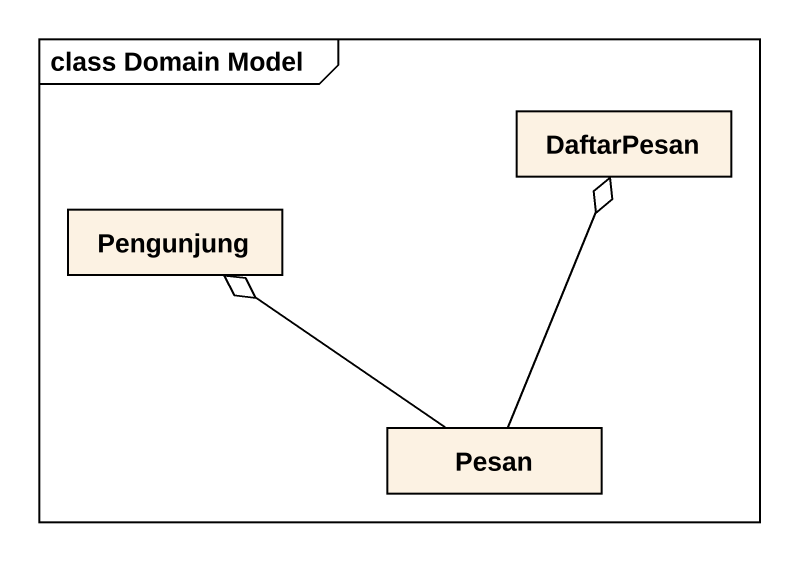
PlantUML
@startuml
mainframe class Domain Model
hide circle
hide empty members
class DaftarPesan
class Pengunjung
class Pesan
Pesan -up-o DaftarPesan
Pesan -up-o Pengunjung
@enduml
